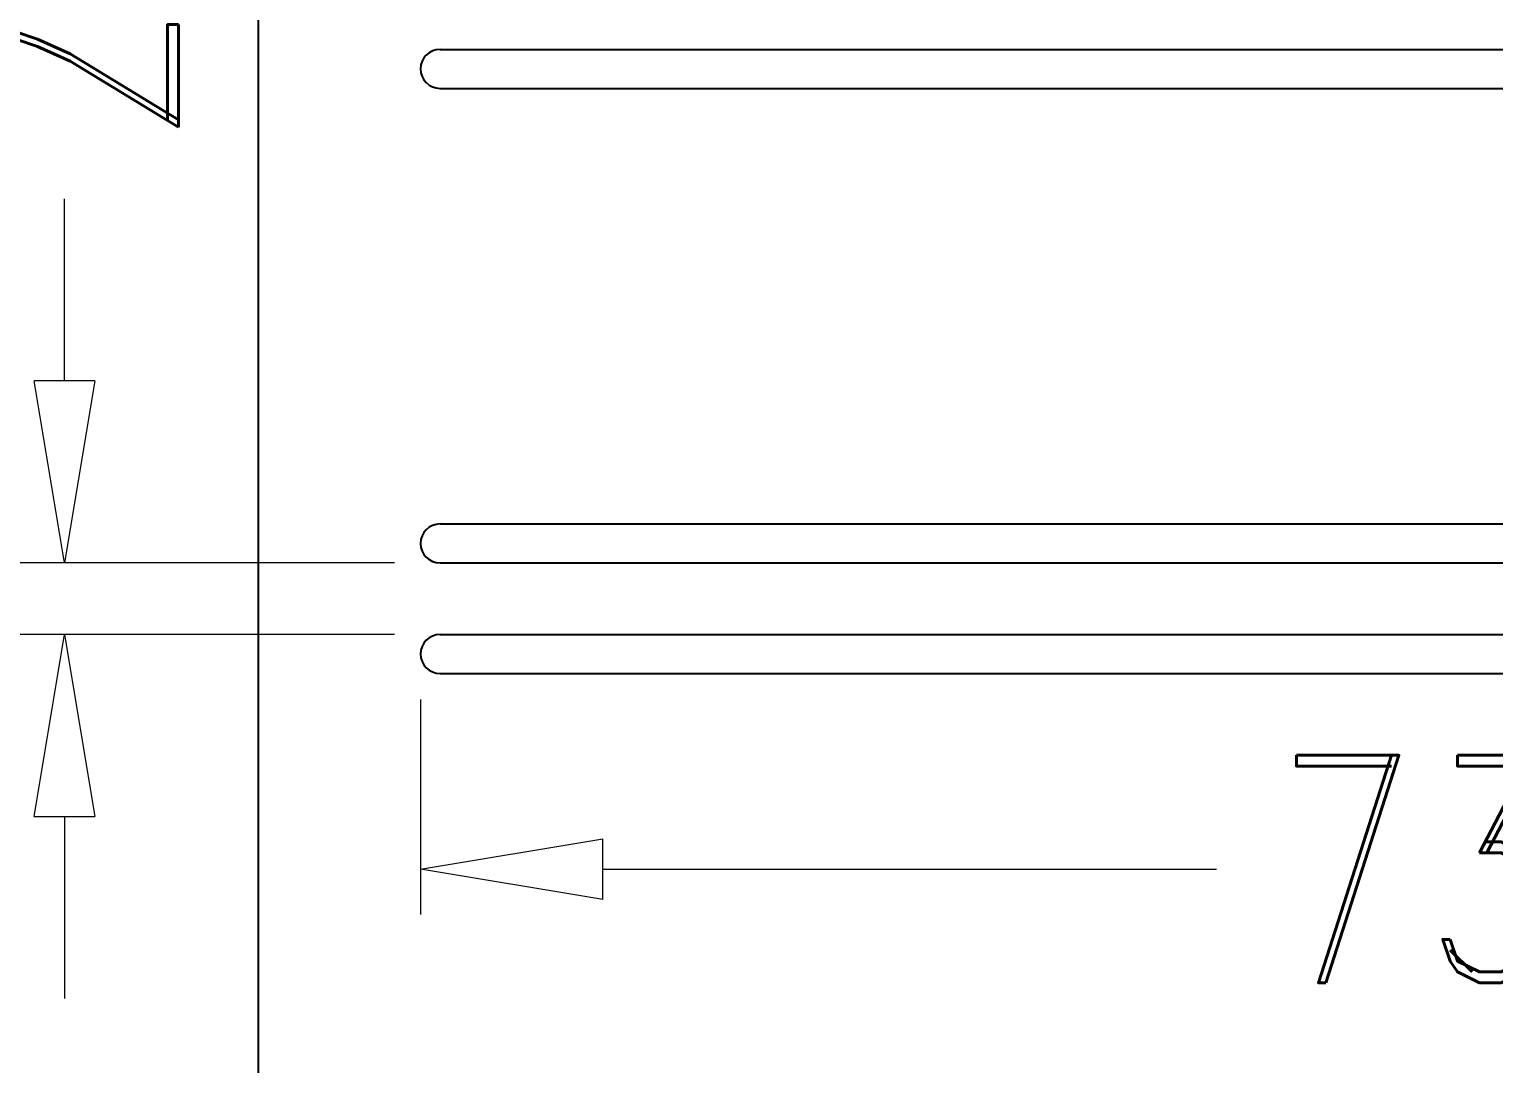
# Model space of a CAD drawing. Header units: millimetres. Extents: x -1995 to -555, y 489 to 1011.
# Drawn here: x -1640.58 to -1595.54, y 898.26 to 930.08 of the extents above; entities that cross this region are included whole.
import ezdxf

# ---------------------------------------------------------------- set-up
doc = ezdxf.new("R2010")
doc.units = ezdxf.units.MM
doc.layers.add('dim', color=82, linetype='Continuous', lineweight=9)
doc.styles.add('ROMAND', font='romand.shx', dxfattribs={"width": 0.75, "bigfont": 'gbcbig.shx'})
doc.dimstyles.new('YanXiu', dxfattribs={"dimtxt": 2.5, "dimasz": 2.2, "dimexe": 1, "dimexo": 0, "dimgap": 0.66, "dimtad": 0, "dimzin": 1, "dimdsep": 46, "dimtxsty": 'ROMAND', "dimblk": 'CLOSEDBLANK', "dimcen": 0, "dimclrd": 3, "dimclre": 3, "dimclrt": 7, "dimazin": 0, "dimtfac": 1, "dimtofl": 0, "dimtmove": 0, "dimatfit": 3, "dimldrblk": 'CLOSEDBLANK', "dimfxl": 1, "dimlwd": 5, "dimlwe": 5, "dimarcsym": 0})

# ---------------------------------------------------------------- blocks, each defined once
blk = doc.blocks.new('_ClosedBlank')
at = {"color": 0, "linetype": 'ByBlock', "lineweight": -2}
for p, q in [((-1, 0.1666666666666667), (0, 0)), ((-1, 0.1666666666666667), (-1, -0.1666666666666667)), ((0, 0), (-1, -0.1666666666666667))]:
    blk.add_line(p, q, dxfattribs=at)
blk = doc.blocks.new('*D166')
at = {"layer": 'Defpoints', "color": 0}
for p in [(-1639.494272634613, 913.6651895941466), (-1627.946722639011, 913.6651895941466), (-1627.946722639011, 911.4651895941466)]:
    blk.add_point(p, dxfattribs=at)
at = {"layer": 'dim', "color": 3, "lineweight": 5}
for p, q in [((-1639.494272634613, 919.2651895941466), (-1639.494272634613, 924.8651895941465)), ((-1629.346022639011, 913.6651895941466), (-1640.893572634614, 913.6651895941466)), ((-1629.346022639011, 911.4651895941466), (-1640.893572634614, 911.4651895941466)), ((-1639.494272634613, 905.8651895941466), (-1639.494272634613, 900.2651895941466))]:
    blk.add_line(p, q, dxfattribs=at)
at = {"layer": 'dim', "color": 3, "lineweight": 5, "xscale": 5.600000000000001, "yscale": 5.600000000000001, "zscale": 5.600000000000001}
for p, rotation in [((-1639.494272634613, 913.6651895941466), 270), ((-1639.494272634613, 911.4651895941466), 90)]:
    blk.add_blockref('_ClosedBlank', p, dxfattribs=dict(at, rotation=rotation))
at = {"layer": 'dim', "color": 7, "insert": (-1639.494272634614, 934.3894895941463), "char_height": 7, "attachment_point": 5, "rotation": 90, "style": 'ROMAND'}
blk.add_mtext('2.20', dxfattribs=at)
blk = doc.blocks.new('*D167')
at = {"layer": 'Defpoints', "color": 0}
for p in [(-1628.546722639011, 910.8651895941466), (-1555.546722639011, 910.2651895941466), (-1628.546722639011, 904.2487526609507)]:
    blk.add_point(p, dxfattribs=at)
at = {"layer": 'dim', "color": 3, "lineweight": 5}
for p, q in [((-1628.546722639011, 909.4658895941466), (-1628.546722639011, 902.8494526609506)), ((-1555.546722639011, 908.8658895941466), (-1555.546722639011, 902.8494526609506)), ((-1622.946722639011, 904.2487526609507), (-1604.071022639011, 904.2487526609507)), ((-1561.146722639011, 904.2487526609507), (-1580.022422639011, 904.2487526609507))]:
    blk.add_line(p, q, dxfattribs=at)
at = {"layer": 'dim', "color": 3, "lineweight": 5, "xscale": 5.600000000000001, "yscale": 5.600000000000001, "zscale": 5.600000000000001, "rotation": 180}
blk.add_blockref('_ClosedBlank', (-1628.546722639011, 904.2487526609507), dxfattribs=at)
at = {"layer": 'dim', "color": 3, "lineweight": 5, "xscale": 5.600000000000001, "yscale": 5.600000000000001, "zscale": 5.600000000000001}
blk.add_blockref('_ClosedBlank', (-1555.546722639011, 904.2487526609507), dxfattribs=at)
at = {"layer": 'dim', "color": 7, "insert": (-1592.046722639011, 904.2487526609507), "char_height": 7, "attachment_point": 5, "style": 'ROMAND'}
blk.add_mtext('73.00', dxfattribs=at)

msp = doc.modelspace()

# ---------------------------------------------------------------- hatches: boundary and pattern name
at = {"linetype": 'Continuous'}
h = msp.add_hatch(dxfattribs=at)
h.set_pattern_fill('DEFAULT__14', color=2, scale=2, angle=135, style=0, pattern_type=0)
h.set_pattern_definition([(135, (-2094.19901767401, 582.1954471535466), (-1.4142135624, -1.4142135624), [])])
edge = h.paths.add_edge_path()
edge.add_line((-1664.79227737111, 843.7645257935466), (-1664.79227737101, 843.6504472801466))
edge.add_line((-1664.79227737111, 843.7645257935466), (-1662.08477861261, 845.3277009306466))
edge.add_line((-1662.08477861261, 845.3277009306466), (-1661.08477861261, 845.4151895941466))
edge.add_line((-1661.08477861261, 845.4151895941466), (-1661.08477861261, 862.5651895941465))
edge.add_line((-1657.58477861261, 862.5651895941465), (-1661.08477861261, 862.5651895941465))
edge.add_line((-1657.58477861261, 842.2080304850465), (-1657.58477861261, 862.5651895941464))
edge.add_line((-1661.00675484661, 841.9086463577466), (-1657.58477861261, 842.2080304850466))
edge.add_line((-1661.29217129591, 841.7438610939466), (-1661.00675484661, 841.9086463577466))
edge.add_line((-1661.29217129591, 841.7438610939466), (-1661.29217129591, 837.7340820111467))
edge.add_line((-1661.29217129591, 837.7340820111466), (-1633.546722639009, 836.7651895941466))
edge.add_line((-1633.546722639011, 835.5652086333466), (-1633.546722639011, 836.7651895941466))
edge.add_line((-1638.546722639011, 835.3906047858466), (-1633.546722639011, 835.5652086333466))
edge.add_line((-1638.546722639011, 832.7397744023466), (-1638.546722639011, 835.3906047858466))
edge.add_line((-1638.546722639011, 832.7397744023466), (-1633.546722639011, 832.5651705549466))
edge.add_line((-1633.546722639011, 830.7651895941466), (-1633.546722639011, 832.5651705549466))
edge.add_line((-1640.58162213571, 831.0108536978465), (-1633.546722639009, 830.7651895941465))
edge.add_spline(control_points=[(-1641.546722639011, 832.0102445248466), (-1641.546722639011, 831.4405441261468), (-1641.150975488411, 831.0307359550469), (-1640.58162213571, 831.0108536978465)], knot_values=[0, 0, 0, 0, 1, 1, 1, 1], weights=[1, 0.8128932002, 0.8128932002, 1], degree=3, periodic=0)
edge.add_line((-1641.546722639011, 832.0102445248466), (-1641.546722639011, 832.5767335702466))
edge.add_spline(control_points=[(-1641.546722639011, 832.5767335702466), (-1641.546722639011, 833.1464339689469), (-1641.942469789611, 833.556242140047), (-1642.51182314231, 833.5761243972465)], knot_values=[0, 0, 0, 0, 1, 1, 1, 1], weights=[1, 0.8128932002, 0.8128932002, 1], degree=3, periodic=0)
edge.add_line((-1659.12363751021, 834.1562217376465), (-1642.51182314231, 833.5761243972465))
edge.add_spline(control_points=[(-1664.792274392411, 843.6504472801466), (-1664.792274392411, 843.2236932725466), (-1664.77506270731, 842.3624754961465), (-1664.67409700961, 841.0051532223465), (-1664.48377996141, 839.7092005962465), (-1664.206160187411, 838.5410263254466), (-1663.84825238091, 837.5245840808466), (-1663.42516629331, 836.6736951180466), (-1662.955868777411, 835.9850599679465), (-1662.45620417161, 835.4405944416466), (-1661.931304678111, 835.0147513087466), (-1661.390953214211, 834.6923537234466), (-1660.84252763721, 834.4575665232466), (-1660.282545227511, 834.2942521598466), (-1659.704995379111, 834.1927830007465), (-1659.31823023231, 834.1630170652465), (-1659.12363751021, 834.1562217376465)], knot_values=[0, 0, 0, 0, 0.0714285714, 0.1428571429, 0.2142857143, 0.2857142857, 0.3571428571, 0.4285714286, 0.5, 0.5714285714, 0.6428571429, 0.7142857143000001, 0.7857142856999999, 0.8571428570999999, 0.9285714286, 1, 1, 1, 1], degree=3, periodic=0)
edge = h.paths.add_edge_path()
edge.add_line((-1657.58477861261, 862.5651895941465), (-1661.08477861261, 862.5651895941465))
edge.add_line((-1657.58477861261, 862.5651895941465), (-1661.08477861261, 862.5651895941465))
edge = h.paths.add_edge_path()
edge.add_line((-1664.84672263901, 947.1780371074466), (-1664.84672263901, 947.0972873848466))
edge.add_spline(control_points=[(-1659.17826159941, 956.6722499354465), (-1660.424849748611, 956.6287181180465), (-1662.26913545251, 955.9150281208465), (-1663.880504561011, 953.7290651834466), (-1664.69485200341, 950.7734273705466), (-1664.84671636101, 948.4253850785466), (-1664.84671635981, 947.1780370787466)], knot_values=[0, 0, 0, 0, 0.25, 0.5, 0.75, 1, 1, 1, 1], degree=3, periodic=0)
edge.add_line((-1642.51182314231, 957.2542547910466), (-1659.17826159941, 956.6722499354465))
edge.add_spline(control_points=[(-1641.546722639011, 958.2536456180466), (-1641.546722639011, 957.6839452193467), (-1641.942469789611, 957.2741370482468), (-1642.51182314231, 957.2542547910466)], knot_values=[0, 0, 0, 0, 1, 1, 1, 1], weights=[1, 0.8128932002, 0.8128932002, 1], degree=3, periodic=0)
edge.add_line((-1641.546722639011, 958.8201346633466), (-1641.546722639011, 958.2536456180467))
edge.add_spline(control_points=[(-1641.546722639011, 958.8201346633466), (-1641.546722639011, 959.3898350621467), (-1641.150975488411, 959.7996432332468), (-1640.58162213571, 959.8195254904465)], knot_values=[0, 0, 0, 0, 1, 1, 1, 1], weights=[1, 0.8128932002, 0.8128932002, 1], degree=3, periodic=0)
edge.add_line((-1633.546722639011, 960.0651895941465), (-1640.581622135712, 959.8195254904465))
edge.add_line((-1633.546722639011, 960.0651895941465), (-1633.546722639011, 958.2652086333466))
edge.add_line((-1638.546722639011, 958.0906047858466), (-1633.546722639011, 958.2652086333467))
edge.add_line((-1638.546722639011, 958.0906047858466), (-1638.546722639011, 955.4397744023466))
edge.add_line((-1638.546722639011, 955.4397744023465), (-1633.546722639011, 955.2651705549465))
edge.add_line((-1633.546722639011, 955.2651705549465), (-1633.546722639011, 954.0651895941464))
edge.add_line((-1633.546722639011, 954.0651895941465), (-1661.34672263901, 953.0943922022466))
edge.add_line((-1661.34672263901, 953.0943922022466), (-1661.34672263901, 949.1180133269465))
edge.add_line((-1661.00675484661, 948.9217328305465), (-1661.34672263901, 949.1180133269465))
edge.add_line((-1657.58477861261, 948.6223487031466), (-1661.00675484661, 948.9217328305465))
edge.add_line((-1657.58477861261, 948.6223487031466), (-1657.58477861261, 862.5651895941465))
edge.add_line((-1657.58477861261, 862.5651895941465), (-1661.08477861261, 862.5651895941465))
edge.add_line((-1661.08477861261, 945.4151895941466), (-1661.08477861261, 862.5651895941465))
edge.add_line((-1661.08477861261, 945.4151895941466), (-1662.08477861261, 945.5026782576465))
edge.add_line((-1662.08477861261, 945.5026782576465), (-1664.84672263901, 947.0972873848466))
h = msp.add_hatch(dxfattribs=at)
h.set_pattern_fill('DEFAULT__12', color=2, scale=2, angle=-45, style=0, pattern_type=0)
h.set_pattern_definition([(315, (-2091.370590549211, 585.0238742783465), (1.4142135624, 1.4142135624), [])])
edge = h.paths.add_edge_path()
edge.add_line((-1551.546722639011, 765.7651895941466), (-1551.546722639011, 862.5651895941465))
edge.add_line((-1551.546722639011, 765.7651895941466), (-1558.336066806412, 765.7651895941466))
edge.add_spline(control_points=[(-1558.33606680641, 765.7651895941466), (-1559.02932112811, 765.7651895941465), (-1559.523785084411, 766.2510979707465), (-1559.535884040611, 766.9442467064466)], knot_values=[0, 0, 0, 0, 1, 1, 1, 1], weights=[1, 0.8088336328, 0.8088336328, 1], degree=3, periodic=0)
edge.add_line((-1559.535884040611, 766.9442467064466), (-1559.546722639011, 767.5651895941467))
edge.add_line((-1559.546722639011, 767.5651895941465), (-1564.046722639011, 767.5651895941465))
edge.add_line((-1564.046722639011, 770.2651895941466), (-1564.046722639011, 767.5651895941467))
edge.add_line((-1564.046722639011, 770.2651895941466), (-1564.546722639011, 770.2651895941466))
edge.add_line((-1564.546722639011, 770.2651895941466), (-1566.046722639011, 768.7651895941466))
edge.add_line((-1566.046722639011, 768.7651895941466), (-1581.046722639011, 768.7651895941466))
edge.add_line((-1582.546722639011, 770.2651895941466), (-1581.046722639011, 768.7651895941466))
edge.add_line((-1582.546722639011, 770.2651895941466), (-1583.046722639011, 770.2651895941466))
edge.add_line((-1583.046722639011, 770.2651895941466), (-1583.046722639011, 767.5651895941467))
edge.add_line((-1583.046722639011, 767.5651895941465), (-1587.546722639011, 767.5651895941465))
edge.add_line((-1587.573209869311, 766.0477371876466), (-1587.546722639011, 767.5651895941467))
edge.add_spline(control_points=[(-1587.573209869311, 766.0477371876466), (-1587.58329233281, 765.4701132412465), (-1587.995345629711, 765.0651895941464), (-1588.573057564411, 765.0651895941465)], knot_values=[0, 0, 0, 0, 1, 1, 1, 1], weights=[1, 0.8088336328, 0.8088336328, 1], degree=3, periodic=0)
edge.add_line((-1588.573057564411, 765.0651895941465), (-1595.546722639011, 765.0651895941465))
edge.add_line((-1595.546722639011, 765.0651895941465), (-1595.546722639011, 767.3651895941466))
edge.add_line((-1598.046722639011, 767.3870067636466), (-1595.546722639011, 767.3651895941466))
edge.add_line((-1598.046722639011, 767.3870067636466), (-1598.046722639011, 767.9616517085466))
edge.add_line((-1598.27349933431, 768.1884284038466), (-1598.046722639009, 767.9616517085466))
edge.add_spline(control_points=[(-1598.27349933431, 768.5419817944465), (-1598.377052724909, 768.4384284038462), (-1598.377052724909, 768.2919817944464), (-1598.27349933431, 768.1884284038466)], knot_values=[0, 0, 0, 0, 1, 1, 1, 1], weights=[1, 0.8047378541, 0.8047378541, 1], degree=3, periodic=0)
edge.add_line((-1598.046722639011, 768.7687584897466), (-1598.27349933431, 768.5419817944465))
edge.add_line((-1598.046722639011, 768.7687584897466), (-1598.046722639011, 769.3433724246465))
edge.add_line((-1598.046722639011, 769.3433724246465), (-1595.546722639011, 769.3651895941466))
edge.add_line((-1595.546722639011, 769.3651895941466), (-1595.546722639011, 771.0651895941467))
edge.add_line((-1555.546722639011, 771.4142643057465), (-1595.546722639011, 771.0651895941465))
edge.add_line((-1555.546722639011, 771.4142643057465), (-1555.546722639011, 862.5651895941465))
edge.add_line((-1551.546722639011, 862.5651895941465), (-1555.546722639011, 862.5651895941465))
edge = h.paths.add_edge_path()
edge.add_line((-1633.546722639011, 830.7651895941466), (-1633.546722639011, 833.0651895941467))
edge.add_line((-1636.046722639011, 833.0870067636465), (-1633.546722639011, 833.0651895941464))
edge.add_line((-1636.046722639011, 833.0870067636465), (-1636.046722639011, 833.6651895941466))
edge.add_line((-1636.046722639011, 833.6651895941466), (-1636.276011960911, 833.8944789160465))
edge.add_spline(control_points=[(-1636.276011960911, 833.8944789160465), (-1636.376011960912, 833.994478916046), (-1636.376011960912, 834.1359002722463), (-1636.276011960911, 834.2359002722466)], knot_values=[0, 0, 0, 0, 1, 1, 1, 1], weights=[1, 0.8047378541, 0.8047378541, 1], degree=3, periodic=0)
edge.add_line((-1636.276011960911, 834.2359002722466), (-1636.046722639011, 834.4651895941465))
edge.add_line((-1636.046722639011, 834.4651895941465), (-1636.046722639011, 835.0433724246466))
edge.add_line((-1591.821207167811, 835.4293226511465), (-1636.046722639011, 835.0433724246466))
edge.add_line((-1588.54546610011, 823.2040905539466), (-1591.821207167811, 835.4293226511465))
edge.add_line((-1588.54546610011, 823.2040905539466), (-1595.546722639011, 823.2651895941466))
edge.add_line((-1595.546722639011, 823.2651895941466), (-1595.546722639011, 824.9651895941466))
edge.add_line((-1598.046722639011, 824.9870067636466), (-1595.546722639011, 824.9651895941466))
edge.add_line((-1598.046722639011, 824.9870067636466), (-1598.046722639011, 825.5616206985466))
edge.add_line((-1598.046722639011, 825.5616206985466), (-1598.27349933431, 825.7883973938466))
edge.add_spline(control_points=[(-1598.27349933431, 825.7883973938466), (-1598.377052724909, 825.8919507844465), (-1598.377052724909, 826.0383973938464), (-1598.27349933431, 826.1419507844465)], knot_values=[0, 0, 0, 0, 1, 1, 1, 1], weights=[1, 0.8047378541, 0.8047378541, 1], degree=3, periodic=0)
edge.add_line((-1598.27349933431, 826.1419507844465), (-1598.046722639009, 826.3687274797466))
edge.add_line((-1598.046722639011, 826.3687274797466), (-1598.046722639011, 826.9433724246466))
edge.add_line((-1598.046722639011, 826.9433724246466), (-1595.546722639011, 826.9651895941465))
edge.add_line((-1595.546722639011, 826.9651895941465), (-1595.546722639011, 830.1018971268466))
edge.add_line((-1595.546722639011, 830.1018971268466), (-1633.546722639011, 830.7651895941465))
edge = h.paths.add_edge_path()
edge.add_line((-1551.546722639011, 862.5651895941465), (-1555.546722639011, 862.5651895941465))
edge.add_line((-1551.546722639011, 862.5651895941465), (-1555.546722639011, 862.5651895941465))
edge = h.paths.add_edge_path()
edge.add_line((-1551.546722639011, 957.5651895941465), (-1551.546722639011, 933.1651895941466))
edge.add_line((-1551.546722639011, 933.1651895941466), (-1551.046722639011, 933.1651895941466))
edge.add_line((-1549.546722639011, 930.5671133827466), (-1551.046722639011, 933.1651895941466))
edge.add_line((-1549.546722639011, 929.3651895941466), (-1549.546722639011, 930.5671133827466))
edge.add_line((-1551.546722639011, 929.3651895941466), (-1549.546722639011, 929.3651895941466))
edge.add_line((-1551.546722639011, 929.3651895941466), (-1551.546722639011, 862.5651895941467))
edge.add_line((-1551.546722639011, 862.5651895941465), (-1555.546722639011, 862.5651895941465))
edge.add_line((-1555.546722639011, 890.3959273598466), (-1555.546722639011, 862.5651895941467))
edge.add_line((-1555.546722639011, 890.3959273598466), (-1563.546722639011, 890.8151895941467))
edge.add_line((-1563.546722639011, 893.3151895941465), (-1563.546722639011, 890.8151895941465))
edge.add_line((-1554.546722639011, 893.3937314042466), (-1563.546722639011, 893.3151895941467))
edge.add_line((-1554.546722639011, 895.7366477840466), (-1554.546722639011, 893.3937314042466))
edge.add_line((-1554.546722639011, 895.7366477840466), (-1563.546722639011, 895.8151895941465))
edge.add_line((-1563.546722639011, 898.3151895941465), (-1563.546722639011, 895.8151895941465))
edge.add_line((-1555.546722639011, 898.7344518283467), (-1563.546722639011, 898.3151895941467))
edge.add_line((-1555.546722639011, 940.3959273598466), (-1555.546722639011, 898.7344518283467))
edge.add_line((-1555.546722639011, 940.3959273598466), (-1563.546722639011, 940.8151895941467))
edge.add_line((-1563.546722639011, 943.3151895941465), (-1563.546722639011, 940.8151895941465))
edge.add_line((-1554.546722639011, 943.3937314042466), (-1563.546722639011, 943.3151895941467))
edge.add_line((-1554.546722639011, 945.7366477840466), (-1554.546722639011, 943.3937314042466))
edge.add_line((-1554.546722639011, 945.7366477840466), (-1563.546722639011, 945.8151895941465))
edge.add_line((-1563.546722639011, 948.3151895941465), (-1563.546722639011, 945.8151895941465))
edge.add_line((-1555.546722639011, 948.7344518283466), (-1563.546722639011, 948.3151895941465))
edge.add_line((-1555.546722639011, 953.3844939064466), (-1555.546722639011, 948.7344518283464))
edge.add_line((-1555.546722639011, 953.3844939064466), (-1633.546722639011, 954.0651895941464))
edge.add_line((-1633.546722639011, 955.7651895941466), (-1633.546722639011, 954.0651895941465))
edge.add_line((-1636.046722639011, 955.7870067636466), (-1633.546722639011, 955.7651895941466))
edge.add_line((-1636.046722639011, 956.3651895941466), (-1636.046722639011, 955.7870067636466))
edge.add_line((-1636.276011960911, 956.5944789160466), (-1636.046722639011, 956.3651895941466))
edge.add_spline(control_points=[(-1636.276011960911, 956.9359002722465), (-1636.376011960912, 956.8359002722465), (-1636.376011960912, 956.694478916046), (-1636.276011960911, 956.5944789160466)], knot_values=[0, 0, 0, 0, 1, 1, 1, 1], weights=[1, 0.8047378541, 0.8047378541, 1], degree=3, periodic=0)
edge.add_line((-1636.046722639011, 957.1651895941466), (-1636.276011960911, 956.9359002722465))
edge.add_line((-1636.046722639011, 957.7433724246466), (-1636.046722639011, 957.1651895941466))
edge.add_line((-1636.046722639011, 957.7433724246466), (-1633.546722639011, 957.7651895941466))
edge.add_line((-1633.546722639011, 960.0651895941465), (-1633.546722639011, 957.7651895941466))
edge.add_line((-1633.546722639011, 960.0651895941465), (-1626.573057564411, 960.0651895941465))
edge.add_spline(control_points=[(-1625.573209869311, 959.0826420005466), (-1625.58329233281, 959.6602659469464), (-1625.995345629711, 960.0651895941465), (-1626.573057564411, 960.0651895941465)], knot_values=[0, 0, 0, 0, 1, 1, 1, 1], weights=[1, 0.8088336328, 0.8088336328, 1], degree=3, periodic=0)
edge.add_line((-1625.573209869311, 959.0826420005466), (-1625.546722639011, 957.5651895941465))
edge.add_line((-1551.546722639011, 957.5651895941465), (-1625.546722639011, 957.5651895941465))
h = msp.add_hatch(dxfattribs=at)
h.set_pattern_fill('DEFAULT__11', color=2, scale=0.2, angle=-45, style=0, pattern_type=0)
h.set_pattern_definition([(315, (-2092.643382755411, 583.7510820721466), (0.1414213562, 0.1414213562), [])])
edge = h.paths.add_edge_path()
edge.add_line((-1636.046722639011, 832.7525334330466), (-1636.046722639011, 835.3778457551465))
edge.add_line((-1638.546722639011, 832.8398353568466), (-1636.046722639011, 832.7525334330467))
edge.add_line((-1638.546722639011, 832.8398353568466), (-1638.546722639011, 833.1683268974466))
edge.add_spline(control_points=[(-1638.546722639011, 833.9620522907466), (-1639.17672263901, 833.8826797514464), (-1639.17672263901, 833.2476994368465), (-1638.546722639011, 833.1683268974466)], knot_values=[0, 0, 0, 0, 1, 1, 1, 1], weights=[1, 0.4166666667, 0.4166666667, 1], degree=3, periodic=0)
edge.add_line((-1638.546722639011, 833.9620522907466), (-1638.546722639011, 834.1683268974466))
edge.add_spline(control_points=[(-1638.546722639011, 834.9620522907466), (-1639.17672263901, 834.8826797514466), (-1639.17672263901, 834.2476994368465), (-1638.546722639011, 834.1683268974466)], knot_values=[0, 0, 0, 0, 1, 1, 1, 1], weights=[1, 0.4166666667, 0.4166666667, 1], degree=3, periodic=0)
edge.add_line((-1638.546722639011, 834.9620522907466), (-1638.546722639011, 835.2905438314465))
edge.add_line((-1638.546722639011, 835.2905438314466), (-1636.046722639011, 835.3778457551466))
edge = h.paths.add_edge_path()
edge.add_line((-1636.046722639011, 958.0778457551465), (-1636.046722639011, 955.4525334330465))
edge.add_line((-1638.546722639011, 955.5398353568465), (-1636.046722639011, 955.4525334330465))
edge.add_line((-1638.546722639011, 955.8683268974467), (-1638.546722639011, 955.5398353568467))
edge.add_spline(control_points=[(-1638.546722639011, 955.8683268974467), (-1639.17672263901, 955.9476994368465), (-1639.17672263901, 956.5826797514464), (-1638.546722639011, 956.6620522907466)], knot_values=[0, 0, 0, 0, 1, 1, 1, 1], weights=[1, 0.4166666667, 0.4166666667, 1], degree=3, periodic=0)
edge.add_line((-1638.546722639011, 956.8683268974467), (-1638.546722639011, 956.6620522907467))
edge.add_spline(control_points=[(-1638.546722639011, 956.8683268974467), (-1639.17672263901, 956.9476994368465), (-1639.17672263901, 957.5826797514463), (-1638.546722639011, 957.6620522907466)], knot_values=[0, 0, 0, 0, 1, 1, 1, 1], weights=[1, 0.4166666667, 0.4166666667, 1], degree=3, periodic=0)
edge.add_line((-1638.546722639011, 957.9905438314465), (-1638.546722639011, 957.6620522907465))
edge.add_line((-1638.546722639011, 957.9905438314465), (-1636.046722639011, 958.0778457551464))

# ---------------------------------------------------------------- linework, layer by layer
at = {"color": 7, "linetype": 'Continuous'}
for p, q in [((-1633.546722639011, 955.7651895941466), (-1633.546722639011, 835.0651895941465)), ((-1627.946722639011, 929.4651895941465), (-1555.546722639011, 929.4651895941465)), ((-1627.946722639011, 928.2651895941466), (-1555.546722639011, 928.2651895941466)), ((-1627.946722639011, 914.8651895941466), (-1563.546722639011, 914.8651895941466)), ((-1627.946722639011, 913.6651895941466), (-1563.546722639011, 913.6651895941466)), ((-1627.946722639011, 911.4651895941465), (-1555.546722639011, 911.4651895941465)), ((-1627.946722639011, 910.2651895941466), (-1555.546722639011, 910.2651895941466))]:
    msp.add_line(p, q, dxfattribs=at)
for centre in [(-1627.946722639011, 928.8651895941466), (-1627.946722639011, 914.2651895941466), (-1627.946722639011, 910.8651895941466)]:
    msp.add_arc(centre, 0.6, 90, 270, dxfattribs=at)

# ---------------------------------------------------------------- dimensions: what is measured, and where the dimension line sits
at = {"layer": 'dim'}
dim = msp.add_linear_dim(base=(-1639.494272634613, 913.6651895941466), p1=(-1627.946722639011, 911.4651895941466), p2=(-1627.946722639011, 913.6651895941466), angle=90, dimstyle='YanXiu', override={"dimtxt": 7, "dimasz": 5.600000000000001, "dimexe": 1.3993, "dimexo": 1.3993, "dimgap": 1.3993}, dxfattribs=at)
dim.commit()
dim.dimension.update_dxf_attribs({"geometry": '*D166', "text_midpoint": (-1639.494272634614, 934.3894895941463)})
dim = msp.add_linear_dim(base=(-1628.546722639011, 904.2487526609507), p1=(-1555.546722639011, 910.2651895941466), p2=(-1628.546722639011, 910.8651895941466), dimstyle='YanXiu', override={"dimtxt": 7, "dimasz": 5.600000000000001, "dimexe": 1.3993, "dimexo": 1.3993, "dimgap": 1.3993}, dxfattribs=at)
dim.commit()
dim.dimension.update_dxf_attribs({"geometry": '*D167', "text_midpoint": (-1592.046722639011, 904.2487526609507)})

doc.saveas('drawing.dxf')
